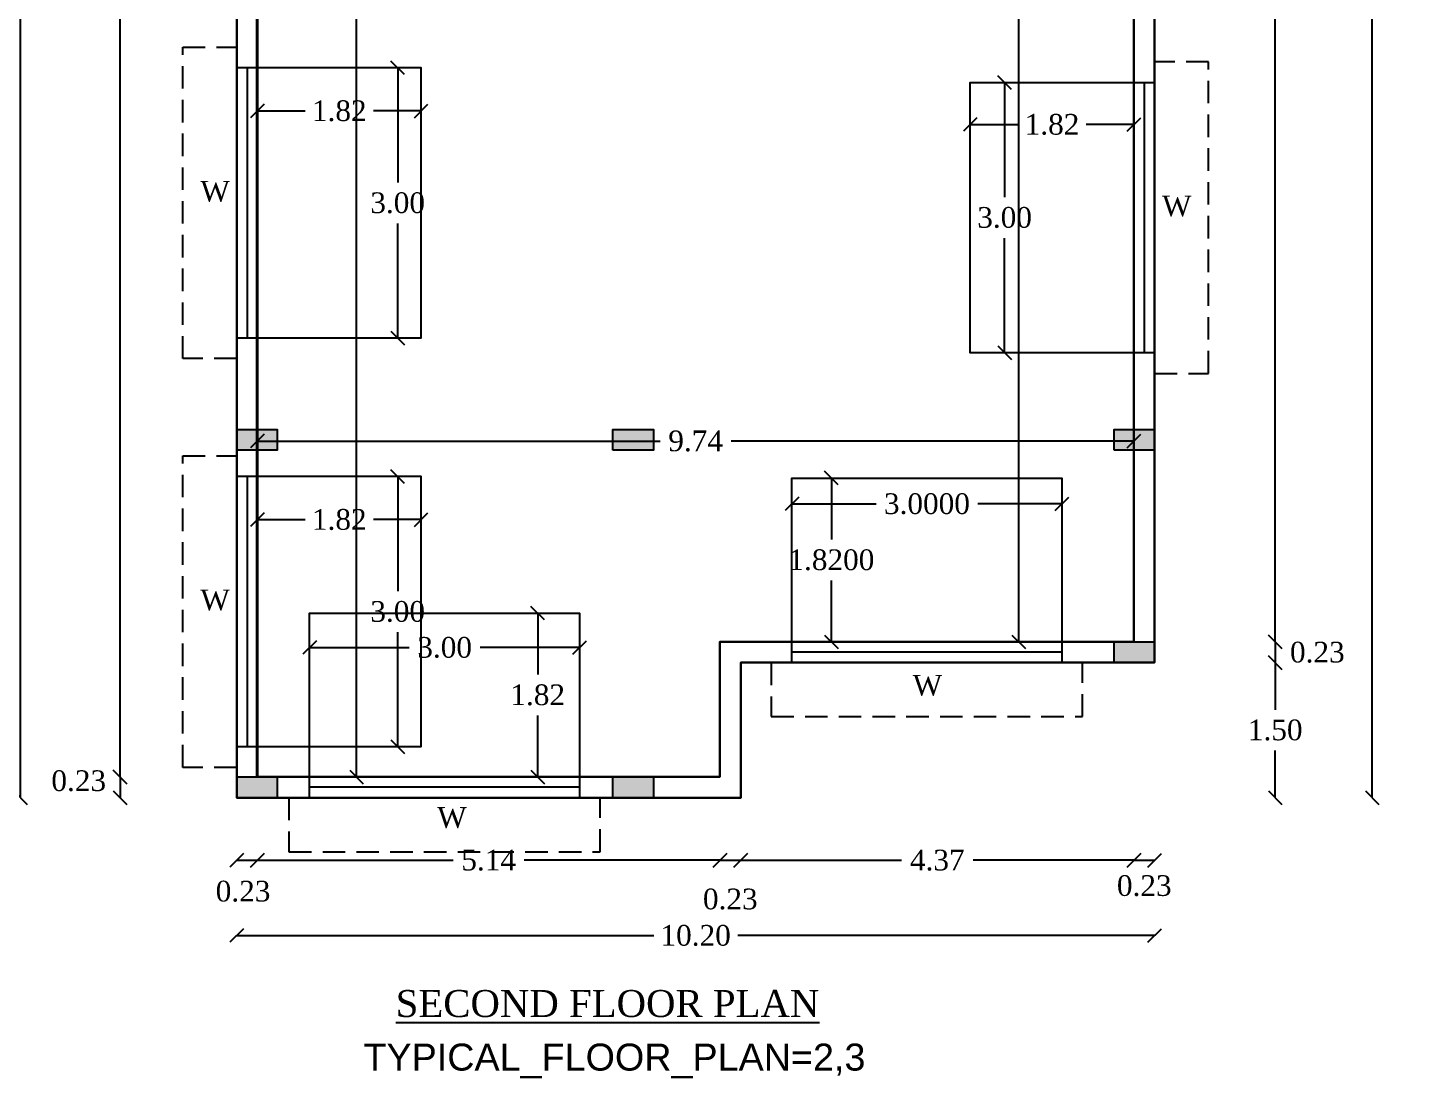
# Model space of a CAD drawing. Header units: metres. Extents: x 7889 to 8063, y -2348 to -2272.
# Drawn here: x 7922.11 to 7937.44, y -2341.7 to -2330.03 of the extents above; entities that cross this region are included whole.
import ezdxf

# ---------------------------------------------------------------- set-up
doc = ezdxf.new("R2010")
doc.units = ezdxf.units.M
doc.header["$MEASUREMENT"] = 0
doc.linetypes.add('HIDDEN', pattern=[0.375, 0.25, -0.125])
for name, color, linetype in [('BLK_1_FLR_2_BLT_UP_AREA', 18, 'Continuous'), ('BLK_1_FLR_2_CARPET_AREA', 18, 'Continuous'), ('BLK_1_FLR_2_REGULAR_ROOM_1', 2, 'Continuous'), ('BLK_1_FLR_2_ROOF_AREA', 54, 'Continuous'), ('BLK_1_FLR_2_ROOM_1_LIGHT_VENTILATION_1', 2, 'Continuous')]:
    doc.layers.add(name, color=color, linetype=linetype)
doc.styles.add('Isa-', font='times.ttf')
doc.styles.get("Standard").update_dxf_attribs({"font": 'arial.ttf'})
doc.styles.add('STYLE2', font='times.ttf')
doc.dimstyles.new('ISO-25', dxfattribs={"dimscale": 0, "dimtxt": 0.23, "dimasz": 0.15, "dimexe": 1.25, "dimexo": 0.625, "dimgap": 0.11, "dimtad": 0, "dimtih": 1, "dimtoh": 1, "dimzin": 1, "dimdsep": 46, "dimtxsty": 'STYLE2', "dimblk": 'OBLIQUE', "dimcen": 0, "dimse1": 1, "dimse2": 1, "dimclrd": 1, "dimclrt": 3, "dimadec": 0, "dimazin": 2, "dimtfac": 1, "dimtix": 1, "dimtofl": 0, "dimtmove": 0, "dimatfit": 3, "dimfxl": 0, "dimtolj": 1, "dimarcsym": 0})

# ---------------------------------------------------------------- blocks, each defined once
blk = doc.blocks.new('_Oblique')
at = {"color": 0, "linetype": 'ByBlock', "lineweight": -2}
blk.add_line((-0.5, -0.5), (0.5, 0.5), dxfattribs=at)
blk = doc.blocks.new('*D215')
at = {"color": 1, "lineweight": -2}
for p, q in [((7925.763, -2319.196), (7925.763, -2328.549)), ((7925.763, -2338.356), (7925.763, -2329.004))]:
    blk.add_line(p, q, dxfattribs=at)
at = {"layer": 'Defpoints', "color": 0}
for p in [(7925.763, -2319.196), (7926.277, -2319.196), (7926.372, -2338.356)]:
    blk.add_point(p, dxfattribs=at)
at = {"color": 1, "lineweight": -2, "xscale": 0.15, "yscale": 0.15, "zscale": 0.15}
for p, rotation in [((7925.763, -2319.196), 90), ((7925.763, -2338.356), 270)]:
    blk.add_blockref('_Oblique', p, dxfattribs=dict(at, rotation=rotation))
at = {"color": 3, "insert": (7925.763, -2328.776), "char_height": 0.23, "attachment_point": 5, "style": 'STYLE2'}
blk.add_mtext('\\A1;19.16', dxfattribs=at)
blk = doc.blocks.new('*D216')
at = {"color": 1, "lineweight": -2}
for p, q in [((7924.662, -2334.625), (7929.138, -2334.625)), ((7934.402, -2334.625), (7929.927, -2334.625))]:
    blk.add_line(p, q, dxfattribs=at)
at = {"layer": 'Defpoints', "color": 0}
for p in [(7924.662, -2334.371), (7934.402, -2334.371), (7934.402, -2334.625)]:
    blk.add_point(p, dxfattribs=at)
at = {"color": 1, "lineweight": -2, "xscale": 0.15, "yscale": 0.15, "zscale": 0.15, "rotation": 180}
blk.add_blockref('_Oblique', (7924.662, -2334.625), dxfattribs=at)
at = {"color": 1, "lineweight": -2, "xscale": 0.15, "yscale": 0.15, "zscale": 0.15}
blk.add_blockref('_Oblique', (7934.402, -2334.625), dxfattribs=at)
at = {"color": 3, "insert": (7929.532, -2334.625), "char_height": 0.23, "attachment_point": 5, "style": 'STYLE2'}
blk.add_mtext('\\A1;9.74', dxfattribs=at)
blk = doc.blocks.new('*D217')
at = {"color": 1, "lineweight": -2}
for p, q in [((7933.122, -2308.476), (7933.122, -2322.439)), ((7933.122, -2336.856), (7933.122, -2322.894))]:
    blk.add_line(p, q, dxfattribs=at)
at = {"layer": 'Defpoints', "color": 0}
for p in [(7932.733, -2308.476), (7933.122, -2308.476), (7932.807, -2336.856)]:
    blk.add_point(p, dxfattribs=at)
at = {"color": 1, "lineweight": -2, "xscale": 0.15, "yscale": 0.15, "zscale": 0.15}
for p, rotation in [((7933.122, -2308.476), 90), ((7933.122, -2336.856), 270)]:
    blk.add_blockref('_Oblique', p, dxfattribs=dict(at, rotation=rotation))
at = {"color": 3, "insert": (7933.122, -2322.666), "char_height": 0.23, "attachment_point": 5, "style": 'STYLE2'}
blk.add_mtext('\\A1;28.38', dxfattribs=at)
blk = doc.blocks.new('*D84')
at = {"layer": 'BLK_1_FLR_2_ROOM_1_LIGHT_VENTILATION_1', "color": 232, "lineweight": -2}
for p, q in [((7924.662, -2330.958), (7925.192, -2330.958)), ((7926.482, -2330.958), (7925.953, -2330.958))]:
    blk.add_line(p, q, dxfattribs=at)
at = {"layer": 'Defpoints', "color": 0}
for p in [(7924.662, -2330.48), (7926.482, -2330.48), (7924.662, -2330.958)]:
    blk.add_point(p, dxfattribs=at)
at = {"layer": 'BLK_1_FLR_2_ROOM_1_LIGHT_VENTILATION_1', "color": 232, "lineweight": -2, "xscale": 0.15, "yscale": 0.15, "zscale": 0.15, "rotation": 180}
blk.add_blockref('_Oblique', (7924.662, -2330.958), dxfattribs=at)
at = {"layer": 'BLK_1_FLR_2_ROOM_1_LIGHT_VENTILATION_1', "color": 232, "lineweight": -2, "xscale": 0.15, "yscale": 0.15, "zscale": 0.15}
blk.add_blockref('_Oblique', (7926.482, -2330.958), dxfattribs=at)
at = {"layer": 'BLK_1_FLR_2_ROOM_1_LIGHT_VENTILATION_1', "color": 232, "insert": (7925.572, -2330.958), "char_height": 0.23, "attachment_point": 5, "style": 'STYLE2'}
blk.add_mtext('\\A1;1.82', dxfattribs=at)
blk = doc.blocks.new('*D85')
at = {"layer": 'BLK_1_FLR_2_ROOM_1_LIGHT_VENTILATION_1', "color": 232, "lineweight": -2}
for p, q in [((7926.221, -2330.48), (7926.221, -2331.752)), ((7926.221, -2333.48), (7926.221, -2332.207))]:
    blk.add_line(p, q, dxfattribs=at)
at = {"layer": 'Defpoints', "color": 0}
for p in [(7926.482, -2330.48), (7926.221, -2333.48), (7926.482, -2333.48)]:
    blk.add_point(p, dxfattribs=at)
at = {"layer": 'BLK_1_FLR_2_ROOM_1_LIGHT_VENTILATION_1', "color": 232, "lineweight": -2, "xscale": 0.15, "yscale": 0.15, "zscale": 0.15}
for p, rotation in [((7926.221, -2330.48), 90), ((7926.221, -2333.48), 270)]:
    blk.add_blockref('_Oblique', p, dxfattribs=dict(at, rotation=rotation))
at = {"layer": 'BLK_1_FLR_2_ROOM_1_LIGHT_VENTILATION_1', "color": 232, "insert": (7926.221, -2331.98), "char_height": 0.23, "attachment_point": 5, "style": 'STYLE2'}
blk.add_mtext('\\A1;3.00', dxfattribs=at)
blk = doc.blocks.new('*D86')
at = {"layer": 'BLK_1_FLR_2_ROOM_1_LIGHT_VENTILATION_1', "color": 232, "lineweight": -2}
for p, q in [((7924.662, -2335.498), (7925.192, -2335.498)), ((7926.482, -2335.498), (7925.953, -2335.498))]:
    blk.add_line(p, q, dxfattribs=at)
at = {"layer": 'Defpoints', "color": 0}
for p in [(7924.662, -2335.02), (7926.482, -2335.02), (7924.662, -2335.498)]:
    blk.add_point(p, dxfattribs=at)
at = {"layer": 'BLK_1_FLR_2_ROOM_1_LIGHT_VENTILATION_1', "color": 232, "lineweight": -2, "xscale": 0.15, "yscale": 0.15, "zscale": 0.15, "rotation": 180}
blk.add_blockref('_Oblique', (7924.662, -2335.498), dxfattribs=at)
at = {"layer": 'BLK_1_FLR_2_ROOM_1_LIGHT_VENTILATION_1', "color": 232, "lineweight": -2, "xscale": 0.15, "yscale": 0.15, "zscale": 0.15}
blk.add_blockref('_Oblique', (7926.482, -2335.498), dxfattribs=at)
at = {"layer": 'BLK_1_FLR_2_ROOM_1_LIGHT_VENTILATION_1', "color": 232, "insert": (7925.572, -2335.498), "char_height": 0.23, "attachment_point": 5, "style": 'STYLE2'}
blk.add_mtext('\\A1;1.82', dxfattribs=at)
blk = doc.blocks.new('*D87')
at = {"layer": 'BLK_1_FLR_2_ROOM_1_LIGHT_VENTILATION_1', "color": 232, "lineweight": -2}
for p, q in [((7926.221, -2335.02), (7926.221, -2336.292)), ((7926.221, -2338.02), (7926.221, -2336.747))]:
    blk.add_line(p, q, dxfattribs=at)
at = {"layer": 'Defpoints', "color": 0}
for p in [(7926.482, -2335.02), (7926.221, -2338.02), (7926.482, -2338.02)]:
    blk.add_point(p, dxfattribs=at)
at = {"layer": 'BLK_1_FLR_2_ROOM_1_LIGHT_VENTILATION_1', "color": 232, "lineweight": -2, "xscale": 0.15, "yscale": 0.15, "zscale": 0.15}
for p, rotation in [((7926.221, -2335.02), 90), ((7926.221, -2338.02), 270)]:
    blk.add_blockref('_Oblique', p, dxfattribs=dict(at, rotation=rotation))
at = {"layer": 'BLK_1_FLR_2_ROOM_1_LIGHT_VENTILATION_1', "color": 232, "insert": (7926.221, -2336.52), "char_height": 0.23, "attachment_point": 5, "style": 'STYLE2'}
blk.add_mtext('\\A1;3.00', dxfattribs=at)
blk = doc.blocks.new('*D88')
at = {"layer": 'BLK_1_FLR_2_ROOM_1_LIGHT_VENTILATION_1', "color": 232, "lineweight": -2}
for p, q in [((7932.965, -2330.643), (7932.965, -2331.916)), ((7932.965, -2333.643), (7932.965, -2332.37))]:
    blk.add_line(p, q, dxfattribs=at)
at = {"layer": 'Defpoints', "color": 0}
for p in [(7932.582, -2330.643), (7932.965, -2330.643), (7932.582, -2333.643)]:
    blk.add_point(p, dxfattribs=at)
at = {"layer": 'BLK_1_FLR_2_ROOM_1_LIGHT_VENTILATION_1', "color": 232, "lineweight": -2, "xscale": 0.15, "yscale": 0.15, "zscale": 0.15}
for p, rotation in [((7932.965, -2330.643), 90), ((7932.965, -2333.643), 270)]:
    blk.add_blockref('_Oblique', p, dxfattribs=dict(at, rotation=rotation))
at = {"layer": 'BLK_1_FLR_2_ROOM_1_LIGHT_VENTILATION_1', "color": 232, "insert": (7932.965, -2332.143), "char_height": 0.23, "attachment_point": 5, "style": 'STYLE2'}
blk.add_mtext('\\A1;3.00', dxfattribs=at)
blk = doc.blocks.new('*D89')
at = {"layer": 'BLK_1_FLR_2_ROOM_1_LIGHT_VENTILATION_1', "color": 232, "lineweight": -2}
for p, q in [((7932.582, -2331.109), (7933.112, -2331.109)), ((7934.402, -2331.109), (7933.873, -2331.109))]:
    blk.add_line(p, q, dxfattribs=at)
at = {"layer": 'Defpoints', "color": 0}
for p in [(7932.582, -2330.643), (7934.402, -2330.643), (7932.582, -2331.109)]:
    blk.add_point(p, dxfattribs=at)
at = {"layer": 'BLK_1_FLR_2_ROOM_1_LIGHT_VENTILATION_1', "color": 232, "lineweight": -2, "xscale": 0.15, "yscale": 0.15, "zscale": 0.15, "rotation": 180}
blk.add_blockref('_Oblique', (7932.582, -2331.109), dxfattribs=at)
at = {"layer": 'BLK_1_FLR_2_ROOM_1_LIGHT_VENTILATION_1', "color": 232, "lineweight": -2, "xscale": 0.15, "yscale": 0.15, "zscale": 0.15}
blk.add_blockref('_Oblique', (7934.402, -2331.109), dxfattribs=at)
at = {"layer": 'BLK_1_FLR_2_ROOM_1_LIGHT_VENTILATION_1', "color": 232, "insert": (7933.492, -2331.109), "char_height": 0.23, "attachment_point": 5, "style": 'STYLE2'}
blk.add_mtext('\\A1;1.82', dxfattribs=at)
blk = doc.blocks.new('*D98')
at = {"layer": 'BLK_1_FLR_2_ROOM_1_LIGHT_VENTILATION_1', "color": 232, "lineweight": -2}
for p, q in [((7930.602, -2335.323), (7931.538, -2335.323)), ((7933.602, -2335.323), (7932.666, -2335.323))]:
    blk.add_line(p, q, dxfattribs=at)
at = {"layer": 'Defpoints', "color": 0}
for p in [(7930.602, -2335.036), (7933.602, -2335.036), (7930.602, -2335.323)]:
    blk.add_point(p, dxfattribs=at)
at = {"layer": 'BLK_1_FLR_2_ROOM_1_LIGHT_VENTILATION_1', "color": 232, "lineweight": -2, "xscale": 0.15, "yscale": 0.15, "zscale": 0.15, "rotation": 180}
blk.add_blockref('_Oblique', (7930.602, -2335.323), dxfattribs=at)
at = {"layer": 'BLK_1_FLR_2_ROOM_1_LIGHT_VENTILATION_1', "color": 232, "lineweight": -2, "xscale": 0.15, "yscale": 0.15, "zscale": 0.15}
blk.add_blockref('_Oblique', (7933.602, -2335.323), dxfattribs=at)
at = {"layer": 'BLK_1_FLR_2_ROOM_1_LIGHT_VENTILATION_1', "color": 232, "insert": (7932.102, -2335.323), "char_height": 0.23, "attachment_point": 5, "style": 'STYLE2'}
blk.add_mtext('\\A1;3.0000', dxfattribs=at)
blk = doc.blocks.new('*D99')
at = {"layer": 'BLK_1_FLR_2_ROOM_1_LIGHT_VENTILATION_1', "color": 232, "lineweight": -2}
for p, q in [((7931.04, -2335.036), (7931.04, -2335.719)), ((7931.04, -2336.856), (7931.04, -2336.174))]:
    blk.add_line(p, q, dxfattribs=at)
at = {"layer": 'Defpoints', "color": 0}
for p in [(7930.602, -2335.036), (7931.04, -2335.036), (7930.602, -2336.856)]:
    blk.add_point(p, dxfattribs=at)
at = {"layer": 'BLK_1_FLR_2_ROOM_1_LIGHT_VENTILATION_1', "color": 232, "lineweight": -2, "xscale": 0.15, "yscale": 0.15, "zscale": 0.15}
for p, rotation in [((7931.04, -2335.036), 90), ((7931.04, -2336.856), 270)]:
    blk.add_blockref('_Oblique', p, dxfattribs=dict(at, rotation=rotation))
at = {"layer": 'BLK_1_FLR_2_ROOM_1_LIGHT_VENTILATION_1', "color": 232, "insert": (7931.04, -2335.946), "char_height": 0.23, "attachment_point": 5, "style": 'STYLE2'}
blk.add_mtext('\\A1;1.8200', dxfattribs=at)
blk = doc.blocks.new('*D115')
at = {"color": 1, "lineweight": -2}
for p, q in [((7923.136, -2319.196), (7923.136, -2328.549)), ((7923.136, -2338.356), (7923.136, -2329.004))]:
    blk.add_line(p, q, dxfattribs=at)
at = {"layer": 'Defpoints', "color": 0}
for p in [(7925.4, -2319.196), (7923.136, -2338.356), (7926.84, -2338.356)]:
    blk.add_point(p, dxfattribs=at)
at = {"color": 1, "lineweight": -2, "xscale": 0.15, "yscale": 0.15, "zscale": 0.15}
for p, rotation in [((7923.136, -2319.196), 90), ((7923.136, -2338.356), 270)]:
    blk.add_blockref('_Oblique', p, dxfattribs=dict(at, rotation=rotation))
at = {"color": 3, "insert": (7923.136, -2328.776), "char_height": 0.23, "attachment_point": 5, "style": 'STYLE2'}
blk.add_mtext('\\A1;19.16', dxfattribs=at)
blk = doc.blocks.new('*D116')
at = {"color": 1, "lineweight": -2}
blk.add_line((7923.136, -2338.356), (7923.136, -2338.586), dxfattribs=at)
at = {"layer": 'Defpoints', "color": 0}
for p in [(7926.84, -2338.356), (7923.136, -2338.586), (7926.84, -2338.586)]:
    blk.add_point(p, dxfattribs=at)
at = {"color": 1, "lineweight": -2, "xscale": 0.15, "yscale": 0.15, "zscale": 0.15}
for p, rotation in [((7923.136, -2338.356), 90), ((7923.136, -2338.586), 270)]:
    blk.add_blockref('_Oblique', p, dxfattribs=dict(at, rotation=rotation))
at = {"color": 3, "insert": (7922.677, -2338.4), "char_height": 0.23, "attachment_point": 5, "style": 'STYLE2'}
blk.add_mtext('\\A1;0.23', dxfattribs=at)
blk = doc.blocks.new('*D117')
at = {"color": 1, "lineweight": -2}
for p, q in [((7922.03, -2300.656), (7922.03, -2319.394)), ((7922.03, -2338.586), (7922.03, -2319.849))]:
    blk.add_line(p, q, dxfattribs=at)
at = {"layer": 'Defpoints', "color": 0}
for p in [(7922.03, -2300.656), (7927.307, -2300.656), (7927.815, -2338.586)]:
    blk.add_point(p, dxfattribs=at)
at = {"color": 1, "lineweight": -2, "xscale": 0.15, "yscale": 0.15, "zscale": 0.15}
for p, rotation in [((7922.03, -2300.656), 90), ((7922.03, -2338.586), 270)]:
    blk.add_blockref('_Oblique', p, dxfattribs=dict(at, rotation=rotation))
at = {"color": 3, "insert": (7922.03, -2319.621), "char_height": 0.23, "attachment_point": 5, "style": 'STYLE2'}
blk.add_mtext('\\A1;37.93', dxfattribs=at)
blk = doc.blocks.new('*D125')
at = {"color": 1, "lineweight": -2}
for p, q in [((7935.972, -2308.476), (7935.972, -2322.439)), ((7935.972, -2336.856), (7935.972, -2322.894))]:
    blk.add_line(p, q, dxfattribs=at)
at = {"layer": 'Defpoints', "color": 0}
for p in [(7933.807, -2308.476), (7933.96, -2336.856), (7935.972, -2336.856)]:
    blk.add_point(p, dxfattribs=at)
at = {"color": 1, "lineweight": -2, "xscale": 0.15, "yscale": 0.15, "zscale": 0.15}
for p, rotation in [((7935.972, -2308.476), 90), ((7935.972, -2336.856), 270)]:
    blk.add_blockref('_Oblique', p, dxfattribs=dict(at, rotation=rotation))
at = {"color": 3, "insert": (7935.972, -2322.666), "char_height": 0.23, "attachment_point": 5, "style": 'STYLE2'}
blk.add_mtext('\\A1;28.38', dxfattribs=at)
blk = doc.blocks.new('*D126')
at = {"color": 1, "lineweight": -2}
blk.add_line((7935.972, -2336.856), (7935.972, -2337.086), dxfattribs=at)
at = {"layer": 'Defpoints', "color": 0}
for p in [(7933.96, -2336.856), (7933.832, -2337.086), (7935.972, -2337.086)]:
    blk.add_point(p, dxfattribs=at)
at = {"color": 1, "lineweight": -2, "xscale": 0.15, "yscale": 0.15, "zscale": 0.15}
for p, rotation in [((7935.972, -2336.856), 90), ((7935.972, -2337.086), 270)]:
    blk.add_blockref('_Oblique', p, dxfattribs=dict(at, rotation=rotation))
at = {"color": 3, "insert": (7936.44, -2336.972), "char_height": 0.23, "attachment_point": 5, "style": 'STYLE2'}
blk.add_mtext('\\A1;0.23', dxfattribs=at)
blk = doc.blocks.new('*D127')
at = {"color": 1, "lineweight": -2}
for p, q in [((7935.972, -2337.086), (7935.972, -2337.609)), ((7935.972, -2338.586), (7935.972, -2338.064))]:
    blk.add_line(p, q, dxfattribs=at)
at = {"layer": 'Defpoints', "color": 0}
for p in [(7933.832, -2337.086), (7930.032, -2338.586), (7935.972, -2338.586)]:
    blk.add_point(p, dxfattribs=at)
at = {"color": 1, "lineweight": -2, "xscale": 0.15, "yscale": 0.15, "zscale": 0.15}
for p, rotation in [((7935.972, -2337.086), 90), ((7935.972, -2338.586), 270)]:
    blk.add_blockref('_Oblique', p, dxfattribs=dict(at, rotation=rotation))
at = {"color": 3, "insert": (7935.972, -2337.836), "char_height": 0.23, "attachment_point": 5, "style": 'STYLE2'}
blk.add_mtext('\\A1;1.50', dxfattribs=at)
blk = doc.blocks.new('*D128')
at = {"color": 1, "lineweight": -2}
for p, q in [((7937.049, -2300.656), (7937.049, -2319.394)), ((7937.049, -2338.586), (7937.049, -2319.849))]:
    blk.add_line(p, q, dxfattribs=at)
at = {"layer": 'Defpoints', "color": 0}
for p in [(7930.032, -2300.656), (7937.049, -2300.656), (7930.032, -2338.586)]:
    blk.add_point(p, dxfattribs=at)
at = {"color": 1, "lineweight": -2, "xscale": 0.15, "yscale": 0.15, "zscale": 0.15}
for p, rotation in [((7937.049, -2300.656), 90), ((7937.049, -2338.586), 270)]:
    blk.add_blockref('_Oblique', p, dxfattribs=dict(at, rotation=rotation))
at = {"color": 3, "insert": (7937.049, -2319.621), "char_height": 0.23, "attachment_point": 5, "style": 'STYLE2'}
blk.add_mtext('\\A1;37.93', dxfattribs=at)
blk = doc.blocks.new('*D129')
at = {"color": 1, "lineweight": -2}
blk.add_line((7924.432, -2339.282), (7924.662, -2339.282), dxfattribs=at)
at = {"layer": 'Defpoints', "color": 0}
for p in [(7924.432, -2337.609), (7924.662, -2337.609), (7924.662, -2339.282)]:
    blk.add_point(p, dxfattribs=at)
at = {"color": 1, "lineweight": -2, "xscale": 0.15, "yscale": 0.15, "zscale": 0.15, "rotation": 180}
blk.add_blockref('_Oblique', (7924.432, -2339.282), dxfattribs=at)
at = {"color": 1, "lineweight": -2, "xscale": 0.15, "yscale": 0.15, "zscale": 0.15}
blk.add_blockref('_Oblique', (7924.662, -2339.282), dxfattribs=at)
at = {"color": 3, "insert": (7924.503, -2339.627), "char_height": 0.23, "attachment_point": 5, "style": 'STYLE2'}
blk.add_mtext('\\A1;0.23', dxfattribs=at)
blk = doc.blocks.new('*D130')
at = {"color": 1, "lineweight": -2}
for p, q in [((7924.662, -2339.282), (7926.839, -2339.282)), ((7929.802, -2339.282), (7927.626, -2339.282))]:
    blk.add_line(p, q, dxfattribs=at)
at = {"layer": 'Defpoints', "color": 0}
for p in [(7924.662, -2337.609), (7929.802, -2338.356), (7929.802, -2339.282)]:
    blk.add_point(p, dxfattribs=at)
at = {"color": 1, "lineweight": -2, "xscale": 0.15, "yscale": 0.15, "zscale": 0.15, "rotation": 180}
blk.add_blockref('_Oblique', (7924.662, -2339.282), dxfattribs=at)
at = {"color": 1, "lineweight": -2, "xscale": 0.15, "yscale": 0.15, "zscale": 0.15}
blk.add_blockref('_Oblique', (7929.802, -2339.282), dxfattribs=at)
at = {"color": 3, "insert": (7927.232, -2339.282), "char_height": 0.23, "attachment_point": 5, "style": 'STYLE2'}
blk.add_mtext('\\A1;5.14', dxfattribs=at)
blk = doc.blocks.new('*D131')
at = {"color": 1, "lineweight": -2}
blk.add_line((7929.802, -2339.282), (7930.032, -2339.282), dxfattribs=at)
at = {"layer": 'Defpoints', "color": 0}
for p in [(7929.802, -2338.356), (7930.032, -2338.586), (7930.032, -2339.282)]:
    blk.add_point(p, dxfattribs=at)
at = {"color": 1, "lineweight": -2, "xscale": 0.15, "yscale": 0.15, "zscale": 0.15, "rotation": 180}
blk.add_blockref('_Oblique', (7929.802, -2339.282), dxfattribs=at)
at = {"color": 1, "lineweight": -2, "xscale": 0.15, "yscale": 0.15, "zscale": 0.15}
blk.add_blockref('_Oblique', (7930.032, -2339.282), dxfattribs=at)
at = {"color": 3, "insert": (7929.917, -2339.714), "char_height": 0.23, "attachment_point": 5, "style": 'STYLE2'}
blk.add_mtext('\\A1;0.23', dxfattribs=at)
blk = doc.blocks.new('*D132')
at = {"color": 1, "lineweight": -2}
for p, q in [((7930.032, -2339.282), (7931.82, -2339.282)), ((7934.402, -2339.282), (7932.614, -2339.282))]:
    blk.add_line(p, q, dxfattribs=at)
at = {"layer": 'Defpoints', "color": 0}
for p in [(7934.402, -2336.514), (7930.032, -2338.586), (7934.402, -2339.282)]:
    blk.add_point(p, dxfattribs=at)
at = {"color": 1, "lineweight": -2, "xscale": 0.15, "yscale": 0.15, "zscale": 0.15, "rotation": 180}
blk.add_blockref('_Oblique', (7930.032, -2339.282), dxfattribs=at)
at = {"color": 1, "lineweight": -2, "xscale": 0.15, "yscale": 0.15, "zscale": 0.15}
blk.add_blockref('_Oblique', (7934.402, -2339.282), dxfattribs=at)
at = {"color": 3, "insert": (7932.217, -2339.282), "char_height": 0.23, "attachment_point": 5, "style": 'STYLE2'}
blk.add_mtext('\\A1;4.37', dxfattribs=at)
blk = doc.blocks.new('*D133')
at = {"color": 1, "lineweight": -2}
blk.add_line((7934.402, -2339.282), (7934.632, -2339.282), dxfattribs=at)
at = {"layer": 'Defpoints', "color": 0}
for p in [(7934.402, -2336.514), (7934.632, -2336.514), (7934.632, -2339.282)]:
    blk.add_point(p, dxfattribs=at)
at = {"color": 1, "lineweight": -2, "xscale": 0.15, "yscale": 0.15, "zscale": 0.15, "rotation": 180}
blk.add_blockref('_Oblique', (7934.402, -2339.282), dxfattribs=at)
at = {"color": 1, "lineweight": -2, "xscale": 0.15, "yscale": 0.15, "zscale": 0.15}
blk.add_blockref('_Oblique', (7934.632, -2339.282), dxfattribs=at)
at = {"color": 3, "insert": (7934.517, -2339.565), "char_height": 0.23, "attachment_point": 5, "style": 'STYLE2'}
blk.add_mtext('\\A1;0.23', dxfattribs=at)
blk = doc.blocks.new('*D134')
at = {"color": 1, "lineweight": -2}
for p, q in [((7924.432, -2340.118), (7929.066, -2340.118)), ((7934.632, -2340.118), (7929.999, -2340.118))]:
    blk.add_line(p, q, dxfattribs=at)
at = {"layer": 'Defpoints', "color": 0}
for p in [(7924.432, -2334.496), (7934.632, -2334.496), (7934.632, -2340.118)]:
    blk.add_point(p, dxfattribs=at)
at = {"color": 1, "lineweight": -2, "xscale": 0.15, "yscale": 0.15, "zscale": 0.15, "rotation": 180}
blk.add_blockref('_Oblique', (7924.432, -2340.118), dxfattribs=at)
at = {"color": 1, "lineweight": -2, "xscale": 0.15, "yscale": 0.15, "zscale": 0.15}
blk.add_blockref('_Oblique', (7934.632, -2340.118), dxfattribs=at)
at = {"color": 3, "insert": (7929.532, -2340.118), "char_height": 0.23, "attachment_point": 5, "style": 'STYLE2'}
blk.add_mtext('\\A1;10.20', dxfattribs=at)
blk = doc.blocks.new('*D163')
at = {"layer": 'BLK_1_FLR_2_ROOM_1_LIGHT_VENTILATION_1', "color": 232, "lineweight": -2}
for p, q in [((7925.243, -2336.919), (7926.348, -2336.919)), ((7928.243, -2336.919), (7927.137, -2336.919))]:
    blk.add_line(p, q, dxfattribs=at)
at = {"layer": 'Defpoints', "color": 0}
for p in [(7925.243, -2336.536), (7928.243, -2336.536), (7928.243, -2336.919)]:
    blk.add_point(p, dxfattribs=at)
at = {"layer": 'BLK_1_FLR_2_ROOM_1_LIGHT_VENTILATION_1', "color": 232, "lineweight": -2, "xscale": 0.15, "yscale": 0.15, "zscale": 0.15, "rotation": 180}
blk.add_blockref('_Oblique', (7925.243, -2336.919), dxfattribs=at)
at = {"layer": 'BLK_1_FLR_2_ROOM_1_LIGHT_VENTILATION_1', "color": 232, "lineweight": -2, "xscale": 0.15, "yscale": 0.15, "zscale": 0.15}
blk.add_blockref('_Oblique', (7928.243, -2336.919), dxfattribs=at)
at = {"layer": 'BLK_1_FLR_2_ROOM_1_LIGHT_VENTILATION_1', "color": 232, "insert": (7926.743, -2336.919), "char_height": 0.23, "attachment_point": 5, "style": 'STYLE2'}
blk.add_mtext('\\A1;3.00', dxfattribs=at)
blk = doc.blocks.new('*D164')
at = {"layer": 'BLK_1_FLR_2_ROOM_1_LIGHT_VENTILATION_1', "color": 232, "lineweight": -2}
for p, q in [((7927.777, -2336.536), (7927.777, -2337.219)), ((7927.777, -2338.356), (7927.777, -2337.674))]:
    blk.add_line(p, q, dxfattribs=at)
at = {"layer": 'Defpoints', "color": 0}
for p in [(7927.777, -2336.536), (7928.243, -2336.536), (7928.243, -2338.356)]:
    blk.add_point(p, dxfattribs=at)
at = {"layer": 'BLK_1_FLR_2_ROOM_1_LIGHT_VENTILATION_1', "color": 232, "lineweight": -2, "xscale": 0.15, "yscale": 0.15, "zscale": 0.15}
for p, rotation in [((7927.777, -2336.536), 90), ((7927.777, -2338.356), 270)]:
    blk.add_blockref('_Oblique', p, dxfattribs=dict(at, rotation=rotation))
at = {"layer": 'BLK_1_FLR_2_ROOM_1_LIGHT_VENTILATION_1', "color": 232, "insert": (7927.777, -2337.446), "char_height": 0.23, "attachment_point": 5, "style": 'STYLE2'}
blk.add_mtext('\\A1;1.82', dxfattribs=at)

msp = doc.modelspace()

# ---------------------------------------------------------------- hatches: boundary and pattern name
for points in [[(7924.88243, -2334.7265), (7924.88243, -2334.4965), (7924.43243, -2334.4965), (7924.43243, -2334.7265)], [(7929.06243, -2334.7265), (7929.06243, -2334.4965), (7928.61243, -2334.4965), (7928.61243, -2334.7265)], [(7934.63243, -2334.7265), (7934.63243, -2334.4965), (7934.18243, -2334.4965), (7934.18243, -2334.7265)], [(7934.63243, -2337.0865), (7934.63243, -2336.8565), (7934.18243, -2336.8565), (7934.18243, -2337.0865)], [(7924.88243, -2338.5865), (7924.88243, -2338.3565), (7924.43243, -2338.3565), (7924.43243, -2338.5865)], [(7929.06243, -2338.5865), (7929.06243, -2338.3565), (7928.61243, -2338.3565), (7928.61243, -2338.5865)]]:
    msp.add_hatch(color=5).paths.add_polyline_path(points)

# ---------------------------------------------------------------- linework, layer by layer
for p, q in [((7924.66243, -2300.8865), (7924.66243, -2338.3565)), ((7934.40243, -2336.8565), (7934.40243, -2307.2465)), ((7929.80243, -2338.3565), (7929.80243, -2336.8565)), ((7929.80243, -2336.8565), (7934.40243, -2336.8565)), ((7924.66243, -2338.3565), (7929.80243, -2338.3565))]:
    msp.add_line(p, q)
at = {"color": 2}
for p, q in [((7924.54743, -2330.4797), (7924.54743, -2333.4797)), ((7934.51743, -2330.64317), (7934.51743, -2333.64317)), ((7924.54743, -2335.01959), (7924.54743, -2338.01959)), ((7933.60243, -2336.9715), (7930.60243, -2336.9715)), ((7928.24268, -2338.4715), (7925.24268, -2338.4715))]:
    msp.add_line(p, q, dxfattribs=at)
at = {"color": 90}
msp.add_lwpolyline([(7934.63243, -2300.6565), (7924.43243, -2300.6565), (7924.43243, -2338.5865), (7930.03243, -2338.5865), (7930.03243, -2337.0865), (7934.63243, -2337.0865)], close=True, dxfattribs=at)
msp.add_lwpolyline([(7934.63243, -2300.6565), (7924.43243, -2300.6565), (7924.43243, -2338.5865), (7930.03243, -2338.5865), (7930.03243, -2337.0865), (7934.63243, -2337.0865)], close=True)
at = {"color": 2, "linetype": 'HIDDEN'}
for points in [[(7924.43243, -2333.7097), (7924.43243, -2333.7097), (7923.83243, -2333.7097), (7923.83243, -2330.2497), (7923.83243, -2330.2497), (7924.43243, -2330.2497)], [(7934.63243, -2333.87317), (7934.63243, -2333.87317), (7935.23243, -2333.87317), (7935.23243, -2330.41317), (7935.23243, -2330.41317), (7934.63243, -2330.41317)], [(7924.43243, -2338.24959), (7924.43243, -2338.24959), (7923.83243, -2338.24959), (7923.83243, -2334.78959), (7923.83243, -2334.78959), (7924.43243, -2334.78959)], [(7930.37243, -2337.0865), (7930.37243, -2337.0865), (7930.37243, -2337.6865), (7933.83243, -2337.6865), (7933.83243, -2337.6865), (7933.83243, -2337.0865)], [(7925.01268, -2338.5865), (7925.01268, -2338.5865), (7925.01268, -2339.1865), (7928.47268, -2339.1865), (7928.47268, -2339.1865), (7928.47268, -2338.5865)]]:
    msp.add_lwpolyline(points, dxfattribs=at)
at = {"color": 2}
for points in [[(7924.43243, -2333.4797), (7924.66243, -2333.4797), (7924.66243, -2330.4797), (7924.43243, -2330.4797)], [(7934.63243, -2333.64317), (7934.40243, -2333.64317), (7934.40243, -2330.64317), (7934.63243, -2330.64317)], [(7924.43243, -2338.01959), (7924.66243, -2338.01959), (7924.66243, -2335.01959), (7924.43243, -2335.01959)], [(7930.60243, -2337.0865), (7930.60243, -2336.8565), (7933.60243, -2336.8565), (7933.60243, -2337.0865)], [(7925.24268, -2338.5865), (7925.24268, -2338.3565), (7928.24268, -2338.3565), (7928.24268, -2338.5865)]]:
    msp.add_lwpolyline(points, close=True, dxfattribs=at)
at = {"color": 5}
for points in [[(7924.43243, -2334.7265), (7924.43243, -2334.4965), (7924.88243, -2334.4965), (7924.88243, -2334.7265)], [(7928.61243, -2334.7265), (7928.61243, -2334.4965), (7929.06243, -2334.4965), (7929.06243, -2334.7265)], [(7934.18243, -2334.7265), (7934.18243, -2334.4965), (7934.63243, -2334.4965), (7934.63243, -2334.7265)], [(7934.18243, -2337.0865), (7934.18243, -2336.8565), (7934.63243, -2336.8565), (7934.63243, -2337.0865)], [(7924.43243, -2338.5865), (7924.43243, -2338.3565), (7924.88243, -2338.3565), (7924.88243, -2338.5865)], [(7928.61243, -2338.5865), (7928.61243, -2338.3565), (7929.06243, -2338.3565), (7929.06243, -2338.5865)]]:
    msp.add_lwpolyline(points, close=True, dxfattribs=at)
at = {"layer": 'BLK_1_FLR_2_BLT_UP_AREA', "color": 18}
msp.add_lwpolyline([(7924.43243, -2300.6565), (7934.63243, -2300.6565), (7934.63243, -2337.0865), (7930.03243, -2337.0865), (7930.03243, -2338.5865), (7924.43243, -2338.5865)], close=True, dxfattribs=at)
at = {"layer": 'BLK_1_FLR_2_CARPET_AREA', "color": 32}
msp.add_lwpolyline([(7934.40243, -2308.4765), (7934.40243, -2336.8565), (7929.80243, -2336.8565), (7929.80243, -2338.3565), (7924.66243, -2338.3565), (7924.65743, -2319.1965)], dxfattribs=at)
at = {"layer": 'BLK_1_FLR_2_REGULAR_ROOM_1', "color": 2}
msp.add_lwpolyline([(7924.65743, -2319.1965), (7934.40243, -2319.1965), (7934.40243, -2336.8565), (7929.80243, -2336.8565), (7929.80243, -2338.3565), (7924.65743, -2338.3565)], close=True, dxfattribs=at)
at = {"layer": 'BLK_1_FLR_2_ROOF_AREA', "color": 54}
msp.add_lwpolyline([(7924.43243, -2300.6565), (7934.63243, -2300.6565), (7934.63243, -2337.0865), (7930.03243, -2337.0865), (7930.03243, -2338.5865), (7924.43243, -2338.5865)], close=True, dxfattribs=at)
at = {"layer": 'BLK_1_FLR_2_ROOM_1_LIGHT_VENTILATION_1', "color": 2}
for points in [[(7924.66243, -2330.4797), (7924.66243, -2333.4797), (7926.48243, -2333.4797), (7926.48243, -2330.4797)], [(7934.40243, -2330.64317), (7934.40243, -2333.64317), (7932.58243, -2333.64317), (7932.58243, -2330.64317)], [(7924.66243, -2335.01959), (7924.66243, -2338.01959), (7926.48243, -2338.01959), (7926.48243, -2335.01959)], [(7933.60243, -2336.8565), (7930.60243, -2336.8565), (7930.60243, -2335.0365), (7933.60243, -2335.0365)], [(7928.24268, -2338.3565), (7925.24268, -2338.3565), (7925.24268, -2336.5365), (7928.24268, -2336.5365)]]:
    msp.add_lwpolyline(points, close=True, dxfattribs=at)

# ---------------------------------------------------------------- texts
at = {"color": 2, "style": 'Isa-'}
for p in [(7924.02816, -2331.96518), (7934.71433, -2332.12866), (7924.02816, -2336.50507), (7931.94398, -2337.45238), (7926.6598, -2338.92124)]:
    msp.add_text('W', height=0.23, dxfattribs=at).set_placement(p)
at = {"color": 3, "lineweight": 25, "style": 'Isa-'}
msp.add_text('%%USECOND FLOOR PLAN', height=0.3, dxfattribs=at).set_placement((7926.19896, -2341.02284))
at = {"layer": 'BLK_1_FLR_2_BLT_UP_AREA', "color": 18, "insert": (7925.84039, -2341.31813), "char_height": 0.3, "attachment_point": 1}
msp.add_mtext_dynamic_manual_height_columns('TYPICAL_FLOOR_PLAN=2,3', width=10.5970681, gutter_width=0.9, heights=[0], dxfattribs=at)

# ---------------------------------------------------------------- dimensions: what is measured, and where the dimension line sits
at = {"color": 90}
for base, p1, p2, override, picture, middle in [((7922.02958, -2300.6565), (7927.81486, -2338.5865), (7927.3074, -2300.6565), {"dimscale": 1, "dimfxl": 75, "dimarcsym": 2}, '*D117', (7922.02958, -2319.6215)), ((7937.04893, -2300.6565), (7930.03243, -2338.5865), (7930.03243, -2300.6565), {"dimscale": 1, "dimfxl": 75, "dimarcsym": 2}, '*D128', (7937.04893, -2319.6215)), ((7933.1222, -2308.4765), (7932.80693, -2336.8565), (7932.73284, -2308.4765), {"dimscale": 1, "dimfxl": 75, "dimarcsym": 2}, '*D217', (7933.1222, -2322.6665)), ((7935.97151, -2336.8565), (7933.80703, -2308.4765), (7933.96024, -2336.8565), {"dimscale": 1, "dimtmove": 1, "dimfxl": 75, "dimarcsym": 2}, '*D125', (7935.97151, -2322.6665)), ((7923.13646, -2338.3565), (7925.40015, -2319.1965), (7926.8401, -2338.3565), {"dimscale": 1, "dimtmove": 1, "dimfxl": 75, "dimarcsym": 2}, '*D115', (7923.13646, -2328.7765)), ((7925.76255, -2319.1965), (7926.37176, -2338.3565), (7926.27743, -2319.1965), {"dimscale": 1, "dimfxl": 75, "dimarcsym": 2}, '*D215', (7925.76255, -2328.7765)), ((7935.97151, -2338.5865), (7933.83243, -2337.0865), (7930.03243, -2338.5865), {"dimscale": 1, "dimtmove": 1, "dimfxl": 75, "dimarcsym": 2}, '*D127', (7935.97151, -2337.8365))]:
    dim = msp.add_linear_dim(base=base, p1=p1, p2=p2, angle=90, dimstyle='ISO-25', override=override, dxfattribs=at)
    dim.commit()
    dim.dimension.update_dxf_attribs({"geometry": picture, "text_midpoint": middle})
for base, p1, p2, override, picture, middle in [((7934.40243, -2334.62534), (7924.66243, -2334.37052), (7934.40243, -2334.37052), {"dimscale": 1, "dimfxl": 75, "dimarcsym": 2}, '*D216', (7929.53243, -2334.62534)), ((7934.63243, -2340.11769), (7924.43243, -2334.4965), (7934.63243, -2334.4965), {"dimscale": 1, "dimfxl": 75, "dimarcsym": 2}, '*D134', (7929.53243, -2340.11769)), ((7934.40243, -2339.28219), (7930.03243, -2338.5865), (7934.40243, -2336.5138), {"dimscale": 1, "dimtmove": 1, "dimfxl": 75, "dimarcsym": 2}, '*D132', (7932.21743, -2339.28219)), ((7929.80243, -2339.28219), (7924.66243, -2337.60882), (7929.80243, -2338.3565), {"dimscale": 1, "dimtmove": 1, "dimfxl": 75, "dimarcsym": 2}, '*D130', (7927.23243, -2339.28219))]:
    dim = msp.add_linear_dim(base=base, p1=p1, p2=p2, dimstyle='ISO-25', override=override, dxfattribs=at)
    dim.commit()
    dim.dimension.update_dxf_attribs({"geometry": picture, "text_midpoint": middle})
for base, p1, p2, picture, middle in [((7934.63243, -2339.28219), (7934.40243, -2336.5138), (7934.63243, -2336.5138), '*D133', (7934.51743, -2339.5655)), ((7924.66243, -2339.28219), (7924.43243, -2337.60882), (7924.66243, -2337.60882), '*D129', (7924.50291, -2339.62715)), ((7930.03243, -2339.28219), (7929.80243, -2338.3565), (7930.03243, -2338.5865), '*D131', (7929.91743, -2339.71424))]:
    dim = msp.add_linear_dim(base=base, p1=p1, p2=p2, dimstyle='ISO-25', override={"dimscale": 1, "dimtmove": 2, "dimfxl": 75, "dimarcsym": 2}, dxfattribs=at)
    dim.commit()
    dim.dimension.update_dxf_attribs({"geometry": picture, "text_midpoint": middle, "dimtype": 160})
for base, p1, p2, picture, middle in [((7935.97151, -2337.0865), (7933.96024, -2336.8565), (7933.83243, -2337.0865), '*D126', (7936.43999, -2336.97167)), ((7923.13646, -2338.5865), (7926.8401, -2338.3565), (7926.8401, -2338.5865), '*D116', (7922.67709, -2338.40048))]:
    dim = msp.add_linear_dim(base=base, p1=p1, p2=p2, angle=90, dimstyle='ISO-25', override={"dimscale": 1, "dimtmove": 2, "dimfxl": 75, "dimarcsym": 2}, dxfattribs=at)
    dim.commit()
    dim.dimension.update_dxf_attribs({"geometry": picture, "text_midpoint": middle, "dimtype": 160})
at = {"layer": 'BLK_1_FLR_2_ROOM_1_LIGHT_VENTILATION_1', "color": 232}
for base, p1, p2, angle, override, picture, middle in [((7926.22079, -2333.4797), (7926.48243, -2330.4797), (7926.48243, -2333.4797), 90, {"dimscale": 1, "dimclrd": 232, "dimclrt": 232, "dimfxl": 75, "dimarcsym": 2}, '*D85', (7926.22079, -2331.9797)), ((7932.96536, -2330.64317), (7932.58243, -2333.64317), (7932.58243, -2330.64317), 90, {"dimscale": 1, "dimclrd": 232, "dimclrt": 232, "dimfxl": 75, "dimarcsym": 2}, '*D88', (7932.96536, -2332.14317)), ((7926.22079, -2338.01959), (7926.48243, -2335.01959), (7926.48243, -2338.01959), 90, {"dimscale": 1, "dimclrd": 232, "dimclrt": 232, "dimfxl": 75, "dimarcsym": 2}, '*D87', (7926.22079, -2336.51959)), ((7931.03977, -2335.0365), (7930.60243, -2336.8565), (7930.60243, -2335.0365), 90, {"dimscale": 1, "dimdec": 4, "dimclrd": 232, "dimclrt": 232}, '*D99', (7931.03977, -2335.9465)), ((7927.777, -2336.5365), (7928.24268, -2338.3565), (7928.24268, -2336.5365), 270, {"dimscale": 1, "dimclrd": 232, "dimclrt": 232, "dimfxl": 75, "dimarcsym": 2}, '*D164', (7927.777, -2337.4465))]:
    dim = msp.add_linear_dim(base=base, p1=p1, p2=p2, angle=angle, dimstyle='ISO-25', override=override, dxfattribs=at)
    dim.commit()
    dim.dimension.update_dxf_attribs({"geometry": picture, "text_midpoint": middle})
for base, p1, p2, override, picture, middle in [((7924.66243, -2330.95815), (7926.48243, -2330.4797), (7924.66243, -2330.4797), {"dimscale": 1, "dimclrd": 232, "dimclrt": 232, "dimfxl": 75, "dimarcsym": 2}, '*D84', (7925.57243, -2330.95815)), ((7932.58243, -2331.10886), (7934.40243, -2330.64317), (7932.58243, -2330.64317), {"dimscale": 1, "dimclrd": 232, "dimclrt": 232, "dimfxl": 75, "dimarcsym": 2}, '*D89', (7933.49243, -2331.10886)), ((7924.66243, -2335.49804), (7926.48243, -2335.01959), (7924.66243, -2335.01959), {"dimscale": 1, "dimclrd": 232, "dimclrt": 232, "dimfxl": 75, "dimarcsym": 2}, '*D86', (7925.57243, -2335.49804)), ((7930.60243, -2335.32315), (7933.60243, -2335.0365), (7930.60243, -2335.0365), {"dimscale": 1, "dimdec": 4, "dimclrd": 232, "dimclrt": 232}, '*D98', (7932.10243, -2335.32315)), ((7928.24268, -2336.91943), (7925.24268, -2336.5365), (7928.24268, -2336.5365), {"dimscale": 1, "dimclrd": 232, "dimclrt": 232, "dimfxl": 75, "dimarcsym": 2}, '*D163', (7926.74268, -2336.91943))]:
    dim = msp.add_linear_dim(base=base, p1=p1, p2=p2, dimstyle='ISO-25', override=override, dxfattribs=at)
    dim.commit()
    dim.dimension.update_dxf_attribs({"geometry": picture, "text_midpoint": middle})

doc.saveas('drawing.dxf')
